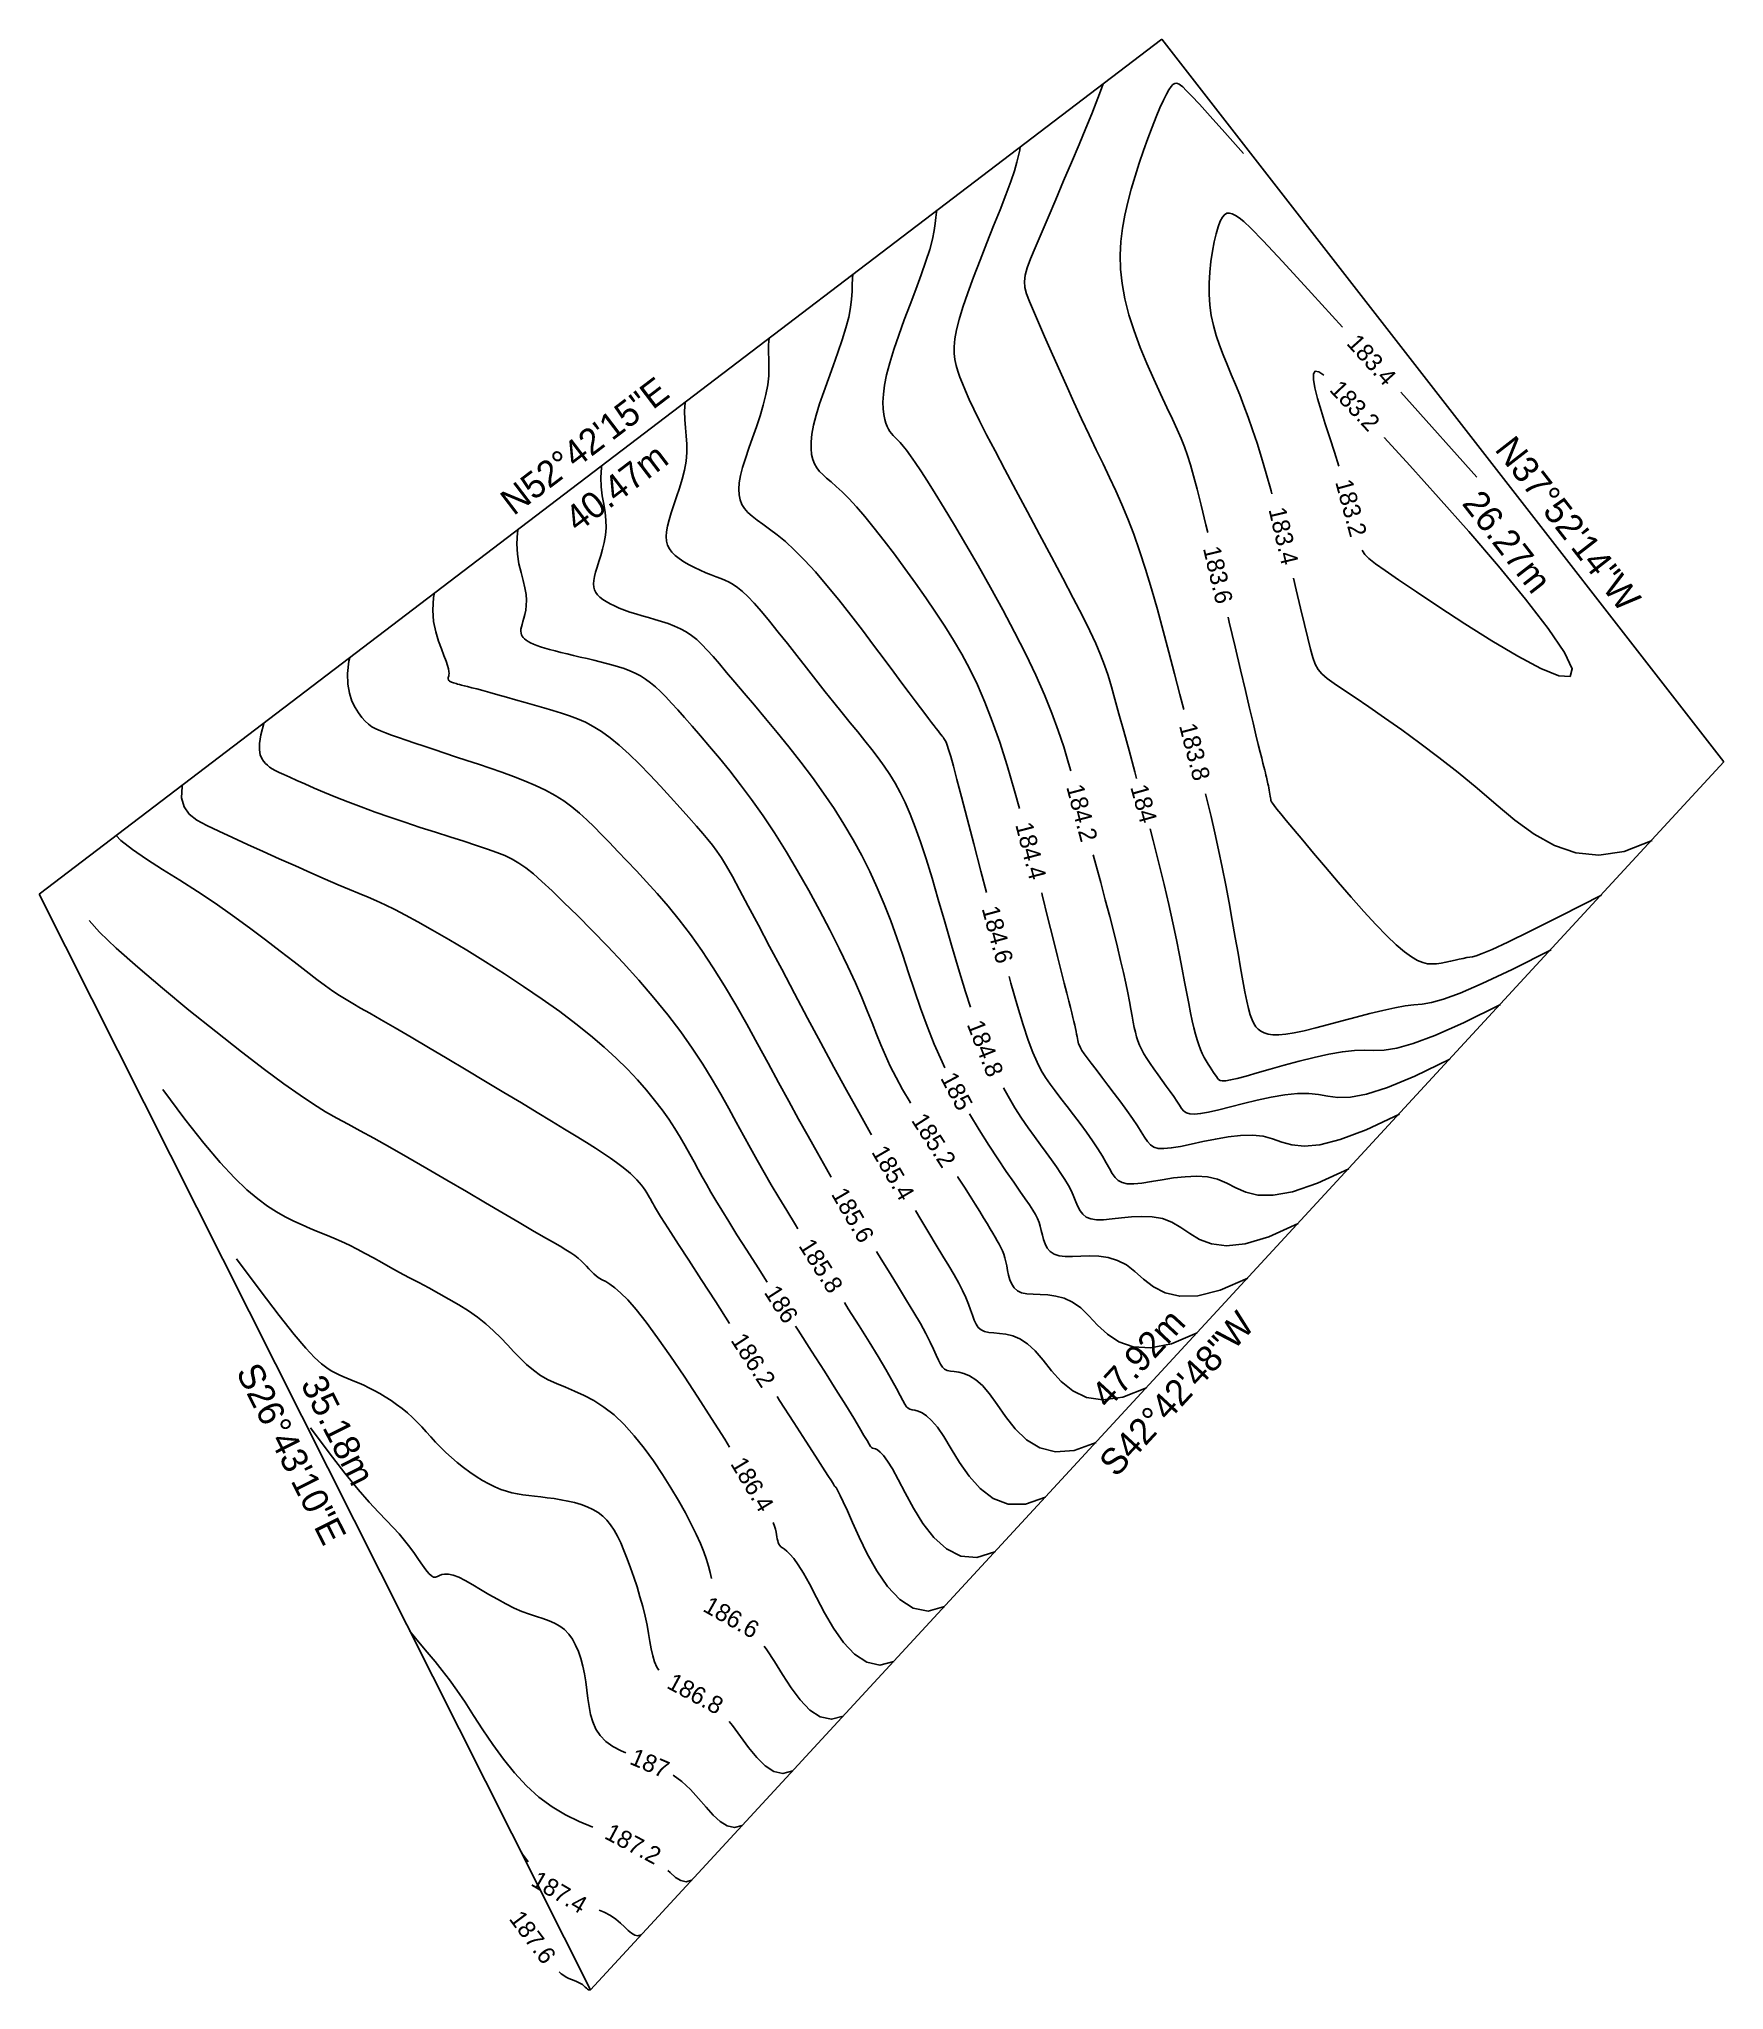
# Model space of a CAD drawing. Extents: x 6952.3 to 7000.7, y 5965.5 to 6021.5.
import ezdxf
from ezdxf.enums import TextEntityAlignment as Align

# ---------------------------------------------------------------- set-up
doc = ezdxf.new("R2010")
doc.units = 0
doc.header["$LTSCALE"] = 10
doc.header["$MEASUREMENT"] = 0
doc.layers.add('BEARING1', color=1, linetype='Continuous')
doc.layers.add('DISTANCE1', color=3, linetype='Continuous')
doc.styles.add('BEARING1', font='MSURVEY.SHX', dxfattribs={"height": 0.75})
doc.styles.add('DESCRIPTION', font='MSURVEY.SHX', dxfattribs={"height": 0.75})
doc.styles.add('DISTANCE1', font='MSURVEY.SHX', dxfattribs={"height": 0.75})

msp = doc.modelspace()

# ---------------------------------------------------------------- linework, layer by layer
for p, q in [((6984.543, 6021.477), (6952.344, 5996.952)), ((7000.666, 6000.743), (6984.543, 6021.477)), ((6968.16, 5965.533, 187.6), (7000.666, 6000.743)), ((6952.344, 5996.952), (6968.16, 5965.533, 187.6))]:
    msp.add_line(p, q)
at = {"color": 240}
for points in [[(6982.859, 6020.194), (6982.825, 6020.091), (6982.758, 6019.904), (6982.663, 6019.653), (6982.534, 6019.328), (6982.368, 6018.922), (6982.171, 6018.452), (6981.955, 6017.94), (6981.728, 6017.406), (6981.501, 6016.873), (6981.283, 6016.361), (6981.084, 6015.894), (6980.914, 6015.491), (6980.781, 6015.169), (6980.685, 6014.913), (6980.627, 6014.705), (6980.605, 6014.524), (6980.618, 6014.351), (6980.665, 6014.165), (6980.747, 6013.947), (6980.861, 6013.678), (6981.006, 6013.343), (6981.178, 6012.949), (6981.37, 6012.511), (6981.579, 6012.042), (6981.797, 6011.555), (6982.02, 6011.064), (6982.242, 6010.581), (6982.458, 6010.122), (6982.663, 6009.694), (6982.858, 6009.292), (6983.044, 6008.904), (6983.224, 6008.52), (6983.398, 6008.129), (6983.569, 6007.719), (6983.738, 6007.28), (6983.907, 6006.802), (6984.076, 6006.277), (6984.246, 6005.711), (6984.416, 6005.118), (6984.583, 6004.506), (6984.747, 6003.888), (6984.907, 6003.274), (6985.062, 6002.675), (6985.173, 6002.246)], [(6986.89, 6018.191), (6986.35, 6018.796), (6985.933, 6019.26), (6985.621, 6019.604), (6985.398, 6019.845), (6985.245, 6020.004), (6985.146, 6020.101), (6985.083, 6020.153), (6985.039, 6020.181), (6984.998, 6020.199), (6984.957, 6020.207), (6984.913, 6020.199), (6984.865, 6020.169), (6984.81, 6020.112), (6984.747, 6020.023), (6984.674, 6019.895), (6984.589, 6019.725), (6984.491, 6019.507), (6984.382, 6019.247), (6984.265, 6018.951), (6984.143, 6018.626), (6984.019, 6018.278), (6983.897, 6017.915), (6983.78, 6017.543), (6983.669, 6017.168), (6983.569, 6016.795), (6983.484, 6016.424), (6983.417, 6016.049), (6983.371, 6015.669), (6983.351, 6015.28), (6983.361, 6014.879), (6983.404, 6014.462), (6983.483, 6014.026), (6983.602, 6013.571), (6983.753, 6013.103), (6983.927, 6012.632), (6984.116, 6012.168), (6984.311, 6011.72), (6984.503, 6011.298), (6984.685, 6010.912), (6984.846, 6010.571), (6984.982, 6010.279), (6985.095, 6010.023), (6985.193, 6009.782), (6985.281, 6009.535), (6985.367, 6009.264), (6985.456, 6008.949), (6985.556, 6008.569), (6985.672, 6008.105), (6985.81, 6007.544), (6985.862, 6007.328)], [(6980.484, 6018.386), (6980.468, 6018.293), (6980.437, 6018.138), (6980.388, 6017.942), (6980.315, 6017.695), (6980.212, 6017.386), (6980.074, 6017.011), (6979.908, 6016.582), (6979.722, 6016.115), (6979.528, 6015.627), (6979.332, 6015.133), (6979.145, 6014.651), (6978.977, 6014.197), (6978.835, 6013.787), (6978.728, 6013.434), (6978.654, 6013.133), (6978.608, 6012.875), (6978.589, 6012.653), (6978.592, 6012.459), (6978.613, 6012.282), (6978.65, 6012.117), (6978.698, 6011.953), (6978.755, 6011.782), (6978.825, 6011.596), (6978.911, 6011.386), (6979.02, 6011.143), (6979.155, 6010.858), (6979.32, 6010.523), (6979.521, 6010.129), (6979.762, 6009.666), (6980.044, 6009.132), (6980.359, 6008.541), (6980.695, 6007.913), (6981.039, 6007.27), (6981.381, 6006.63), (6981.707, 6006.014), (6982.005, 6005.443), (6982.265, 6004.936), (6982.477, 6004.506), (6982.648, 6004.141), (6982.786, 6003.819), (6982.901, 6003.519), (6983.002, 6003.22), (6983.099, 6002.902), (6983.2, 6002.544), (6983.315, 6002.125), (6983.451, 6001.63), (6983.605, 6001.07), (6983.772, 6000.459), (6983.823, 6000.273)], [(6978.088, 6016.56), (6978.082, 6016.512), (6978.068, 6016.36), (6978.049, 6016.186), (6978.018, 6015.981), (6977.968, 6015.736), (6977.89, 6015.445), (6977.78, 6015.101), (6977.644, 6014.714), (6977.489, 6014.296), (6977.325, 6013.861), (6977.159, 6013.42), (6977.001, 6012.986), (6976.859, 6012.571), (6976.741, 6012.188), (6976.653, 6011.847), (6976.595, 6011.548), (6976.561, 6011.287), (6976.548, 6011.061), (6976.553, 6010.869), (6976.57, 6010.706), (6976.597, 6010.569), (6976.63, 6010.457), (6976.665, 6010.365), (6976.703, 6010.289), (6976.745, 6010.224), (6976.791, 6010.166), (6976.842, 6010.11), (6976.901, 6010.05), (6976.966, 6009.983), (6977.041, 6009.902), (6977.125, 6009.804), (6977.223, 6009.681), (6977.338, 6009.526), (6977.474, 6009.332), (6977.635, 6009.092), (6977.825, 6008.799), (6978.047, 6008.444), (6978.305, 6008.023), (6978.602, 6007.53), (6978.928, 6006.977), (6979.274, 6006.379), (6979.629, 6005.75), (6979.982, 6005.107), (6980.324, 6004.462), (6980.645, 6003.832), (6980.933, 6003.231), (6981.181, 6002.671), (6981.393, 6002.146), (6981.574, 6001.65), (6981.732, 6001.174), (6981.872, 6000.709), (6981.933, 6000.491)], [(6989.727, 6013.209), (6988.838, 6014.191), (6988.01, 6015.095), (6987.453, 6015.69), (6987.102, 6016.049), (6986.893, 6016.243), (6986.763, 6016.346), (6986.658, 6016.417), (6986.565, 6016.465), (6986.483, 6016.486), (6986.409, 6016.479), (6986.342, 6016.439), (6986.28, 6016.363), (6986.22, 6016.249), (6986.162, 6016.093), (6986.103, 6015.894), (6986.046, 6015.657), (6985.994, 6015.39), (6985.95, 6015.099), (6985.917, 6014.792), (6985.899, 6014.477), (6985.898, 6014.16), (6985.917, 6013.848), (6985.959, 6013.548), (6986.022, 6013.258), (6986.102, 6012.975), (6986.197, 6012.697), (6986.303, 6012.42), (6986.417, 6012.142), (6986.536, 6011.86), (6986.658, 6011.571), (6986.78, 6011.273), (6986.901, 6010.96), (6987.024, 6010.628), (6987.148, 6010.272), (6987.275, 6009.888), (6987.405, 6009.471), (6987.54, 6009.016), (6987.68, 6008.519), (6987.702, 6008.434)], [(6975.687, 6014.732), (6975.674, 6014.609), (6975.667, 6014.428), (6975.661, 6014.234), (6975.648, 6014.019), (6975.62, 6013.778), (6975.568, 6013.503), (6975.486, 6013.19), (6975.379, 6012.847), (6975.255, 6012.483), (6975.12, 6012.107), (6974.983, 6011.73), (6974.851, 6011.362), (6974.732, 6011.011), (6974.632, 6010.688), (6974.558, 6010.4), (6974.511, 6010.147), (6974.486, 6009.925), (6974.484, 6009.732), (6974.501, 6009.563), (6974.536, 6009.417), (6974.588, 6009.289), (6974.653, 6009.178), (6974.731, 6009.078), (6974.823, 6008.983), (6974.931, 6008.885), (6975.058, 6008.776), (6975.204, 6008.647), (6975.373, 6008.491), (6975.565, 6008.299), (6975.784, 6008.064), (6976.03, 6007.78), (6976.298, 6007.452), (6976.582, 6007.089), (6976.878, 6006.7), (6977.178, 6006.292), (6977.478, 6005.873), (6977.772, 6005.453), (6978.054, 6005.039), (6978.319, 6004.636), (6978.569, 6004.237), (6978.807, 6003.831), (6979.034, 6003.406), (6979.254, 6002.953), (6979.469, 6002.46), (6979.682, 6001.917), (6979.895, 6001.312), (6980.109, 6000.641), (6980.323, 5999.918), (6980.467, 5999.404)], [(6973.284, 6012.901), (6973.267, 6012.707), (6973.266, 6012.496), (6973.273, 6012.281), (6973.278, 6012.058), (6973.273, 6011.819), (6973.246, 6011.561), (6973.192, 6011.28), (6973.115, 6010.98), (6973.021, 6010.669), (6972.916, 6010.354), (6972.807, 6010.041), (6972.701, 6009.738), (6972.604, 6009.451), (6972.523, 6009.188), (6972.463, 6008.954), (6972.426, 6008.747), (6972.412, 6008.564), (6972.419, 6008.402), (6972.45, 6008.257), (6972.502, 6008.128), (6972.578, 6008.009), (6972.676, 6007.898), (6972.796, 6007.792), (6972.939, 6007.682), (6973.106, 6007.562), (6973.296, 6007.424), (6973.51, 6007.26), (6973.749, 6007.062), (6974.012, 6006.822), (6974.3, 6006.534), (6974.612, 6006.192), (6974.941, 6005.806), (6975.28, 6005.39), (6975.622, 6004.957), (6975.958, 6004.521), (6976.28, 6004.094), (6976.582, 6003.691), (6976.855, 6003.323), (6977.093, 6003.003), (6977.298, 6002.727), (6977.473, 6002.493), (6977.621, 6002.295), (6977.746, 6002.129), (6977.85, 6001.991), (6977.938, 6001.876), (6978.011, 6001.78), (6978.074, 6001.7), (6978.127, 6001.632), (6978.173, 6001.575), (6978.211, 6001.527), (6978.243, 6001.486), (6978.27, 6001.451), (6978.294, 6001.42), (6978.315, 6001.39), (6978.335, 6001.358), (6978.359, 6001.31), (6978.389, 6001.228), (6978.431, 6001.097), (6978.489, 6000.899), (6978.567, 6000.618), (6978.67, 6000.238), (6978.801, 5999.742), (6978.963, 5999.121), (6979.15, 5998.4), (6979.356, 5997.609), (6979.515, 5997.004)], [(6989.187, 6011.833), (6989.05, 6011.928), (6988.941, 6011.948), (6988.893, 6011.871), (6988.895, 6011.708), (6988.937, 6011.469), (6989.012, 6011.169), (6989.112, 6010.821), (6989.231, 6010.439), (6989.36, 6010.037), (6989.493, 6009.63), (6989.621, 6009.23)], [(6970.882, 6011.072), (6970.879, 6011.054), (6970.859, 6010.804), (6970.865, 6010.564), (6970.885, 6010.329), (6970.908, 6010.096), (6970.925, 6009.861), (6970.924, 6009.619), (6970.899, 6009.369), (6970.851, 6009.113), (6970.786, 6008.855), (6970.711, 6008.6), (6970.631, 6008.351), (6970.551, 6008.114), (6970.477, 6007.891), (6970.414, 6007.688), (6970.368, 6007.507), (6970.34, 6007.347), (6970.331, 6007.205), (6970.341, 6007.078), (6970.371, 6006.964), (6970.422, 6006.859), (6970.495, 6006.761), (6970.589, 6006.667), (6970.705, 6006.576), (6970.84, 6006.486), (6970.988, 6006.4), (6971.144, 6006.318), (6971.304, 6006.241), (6971.464, 6006.17), (6971.618, 6006.106), (6971.762, 6006.049), (6971.893, 6006.001), (6972.015, 6005.953), (6972.132, 6005.9), (6972.251, 6005.834), (6972.377, 6005.748), (6972.516, 6005.634), (6972.673, 6005.486), (6972.853, 6005.295), (6973.06, 6005.058), (6973.292, 6004.78), (6973.542, 6004.47), (6973.805, 6004.138), (6974.076, 6003.792), (6974.351, 6003.441), (6974.623, 6003.094), (6974.888, 6002.759), (6975.141, 6002.445), (6975.382, 6002.149), (6975.61, 6001.869), (6975.827, 6001.603), (6976.032, 6001.348), (6976.225, 6001.101), (6976.408, 6000.86), (6976.579, 6000.622), (6976.74, 6000.383), (6976.893, 6000.135), (6977.04, 5999.869), (6977.184, 5999.577), (6977.328, 5999.249), (6977.475, 5998.877), (6977.627, 5998.452), (6977.786, 5997.964), (6977.955, 5997.41), (6978.134, 5996.801), (6978.32, 5996.154), (6978.513, 5995.486), (6978.711, 5994.815), (6978.912, 5994.155), (6979.058, 5993.708)], [(6993.579, 6008.91), (6991.558, 6011.171), (6991.398, 6011.349)], [(6990.29, 6006.822), (6990.299, 6006.797), (6990.368, 6006.693), (6990.486, 6006.575), (6990.672, 6006.427), (6990.947, 6006.231), (6991.331, 6005.97), (6991.844, 6005.626), (6991.844, 6005.626), (6992.493, 6005.193), (6993.233, 6004.709), (6994.005, 6004.221), (6994.752, 6003.778), (6995.415, 6003.427), (6995.935, 6003.217), (6996.255, 6003.196), (6996.317, 6003.411), (6996.092, 6003.885), (6995.625, 6004.57), (6994.974, 6005.413), (6994.196, 6006.358), (6993.346, 6007.348), (6992.481, 6008.329), (6991.659, 6009.246), (6990.935, 6010.043), (6990.933, 6010.045)], [(6968.483, 6009.244), (6968.472, 6009.189), (6968.452, 6008.902), (6968.464, 6008.632), (6968.497, 6008.377), (6968.538, 6008.135), (6968.577, 6007.902), (6968.602, 6007.678), (6968.605, 6007.459), (6968.586, 6007.246), (6968.552, 6007.042), (6968.507, 6006.846), (6968.454, 6006.662), (6968.4, 6006.49), (6968.349, 6006.331), (6968.305, 6006.188), (6968.273, 6006.061), (6968.253, 6005.948), (6968.247, 6005.848), (6968.254, 6005.759), (6968.275, 6005.678), (6968.311, 6005.604), (6968.362, 6005.535), (6968.428, 6005.469), (6968.511, 6005.405), (6968.608, 6005.341), (6968.72, 6005.279), (6968.845, 6005.218), (6968.982, 6005.158), (6969.131, 6005.1), (6969.291, 6005.044), (6969.46, 6004.99), (6969.637, 6004.937), (6969.821, 6004.885), (6970.008, 6004.831), (6970.196, 6004.774), (6970.383, 6004.711), (6970.565, 6004.641), (6970.74, 6004.562), (6970.905, 6004.472), (6971.06, 6004.37), (6971.208, 6004.251), (6971.355, 6004.113), (6971.509, 6003.954), (6971.674, 6003.769), (6971.856, 6003.555), (6972.061, 6003.311), (6972.296, 6003.032), (6972.564, 6002.716), (6972.86, 6002.368), (6973.178, 6001.991), (6973.51, 6001.591), (6973.849, 6001.173), (6974.189, 6000.741), (6974.523, 6000.299), (6974.843, 5999.853), (6975.144, 5999.407), (6975.426, 5998.96), (6975.69, 5998.51), (6975.937, 5998.057), (6976.167, 5997.6), (6976.382, 5997.136), (6976.583, 5996.666), (6976.771, 5996.187), (6976.948, 5995.699), (6977.117, 5995.202), (6977.284, 5994.699), (6977.452, 5994.191), (6977.627, 5993.68), (6977.814, 5993.167), (6978.017, 5992.654), (6978.241, 5992.142), (6978.323, 5991.972)], [(6966.083, 6007.416), (6966.065, 6007.324), (6966.044, 6006.999), (6966.063, 6006.7), (6966.109, 6006.425), (6966.168, 6006.173), (6966.23, 6005.944), (6966.28, 6005.736), (6966.311, 6005.548), (6966.322, 6005.379), (6966.318, 6005.228), (6966.302, 6005.093), (6966.278, 6004.973), (6966.25, 6004.866), (6966.222, 6004.771), (6966.196, 6004.688), (6966.178, 6004.614), (6966.166, 6004.549), (6966.162, 6004.491), (6966.167, 6004.439), (6966.179, 6004.392), (6966.2, 6004.35), (6966.229, 6004.31), (6966.268, 6004.271), (6966.316, 6004.234), (6966.374, 6004.196), (6966.443, 6004.159), (6966.524, 6004.122), (6966.619, 6004.084), (6966.727, 6004.046), (6966.85, 6004.007), (6966.988, 6003.967), (6967.142, 6003.926), (6967.31, 6003.883), (6967.489, 6003.84), (6967.675, 6003.796), (6967.867, 6003.751), (6968.06, 6003.706), (6968.252, 6003.661), (6968.44, 6003.616), (6968.622, 6003.571), (6968.797, 6003.524), (6968.967, 6003.474), (6969.13, 6003.419), (6969.289, 6003.358), (6969.443, 6003.289), (6969.592, 6003.21), (6969.737, 6003.119), (6969.88, 6003.015), (6970.022, 6002.897), (6970.168, 6002.761), (6970.32, 6002.607), (6970.484, 6002.432), (6970.661, 6002.235), (6970.856, 6002.014), (6971.073, 6001.766), (6971.313, 6001.491), (6971.574, 6001.186), (6971.855, 6000.852), (6972.151, 6000.488), (6972.461, 6000.092), (6972.781, 5999.663), (6973.108, 5999.202), (6973.439, 5998.706), (6973.771, 5998.177), (6974.1, 5997.625), (6974.421, 5997.059), (6974.731, 5996.49), (6975.023, 5995.93), (6975.295, 5995.39), (6975.541, 5994.879), (6975.757, 5994.409), (6975.94, 5993.988), (6976.097, 5993.609), (6976.235, 5993.263), (6976.362, 5992.94), (6976.486, 5992.631), (6976.616, 5992.326), (6976.758, 5992.016), (6976.922, 5991.692), (6977.112, 5991.346), (6977.324, 5990.983), (6977.341, 5990.955)], [(6988.319, 6006.011), (6988.4, 6005.68), (6988.525, 6005.157), (6988.636, 6004.689), (6988.73, 6004.293), (6988.806, 6003.98), (6988.872, 6003.738), (6988.942, 6003.55), (6989.026, 6003.399), (6989.138, 6003.267), (6989.288, 6003.137), (6989.488, 6002.993), (6989.751, 6002.815), (6990.085, 6002.592), (6990.482, 6002.323), (6990.931, 6002.013), (6991.423, 6001.665), (6991.945, 6001.284), (6992.487, 6000.875), (6993.039, 6000.441), (6993.589, 5999.987), (6994.13, 5999.522), (6994.671, 5999.072), (6995.225, 5998.67), (6995.803, 5998.347), (6996.417, 5998.137), (6997.082, 5998.069), (6997.808, 5998.178), (6998.608, 5998.493)], [(6963.684, 6005.589), (6963.658, 6005.46), (6963.637, 6005.097), (6963.662, 6004.767), (6963.72, 6004.472), (6963.798, 6004.211), (6963.882, 6003.985), (6963.958, 6003.794), (6964.017, 6003.638), (6964.058, 6003.512), (6964.084, 6003.414), (6964.097, 6003.339), (6964.102, 6003.283), (6964.1, 6003.242), (6964.094, 6003.212), (6964.087, 6003.188), (6964.082, 6003.168), (6964.079, 6003.15), (6964.078, 6003.134), (6964.079, 6003.119), (6964.083, 6003.107), (6964.088, 6003.095), (6964.096, 6003.084), (6964.107, 6003.073), (6964.12, 6003.063), (6964.136, 6003.053), (6964.155, 6003.042), (6964.178, 6003.032), (6964.204, 6003.022), (6964.233, 6003.011), (6964.267, 6003.001), (6964.305, 6002.989), (6964.349, 6002.978), (6964.4, 6002.965), (6964.463, 6002.949), (6964.54, 6002.93), (6964.636, 6002.905), (6964.754, 6002.874), (6964.897, 6002.837), (6965.069, 6002.79), (6965.272, 6002.735), (6965.5, 6002.672), (6965.749, 6002.603), (6966.012, 6002.528), (6966.283, 6002.451), (6966.556, 6002.373), (6966.825, 6002.294), (6967.084, 6002.218), (6967.329, 6002.144), (6967.562, 6002.067), (6967.789, 6001.982), (6968.013, 6001.883), (6968.24, 6001.763), (6968.475, 6001.618), (6968.721, 6001.44), (6968.984, 6001.225), (6969.267, 6000.969), (6969.563, 6000.681), (6969.865, 6000.371), (6970.165, 6000.051), (6970.457, 5999.733), (6970.731, 5999.428), (6970.98, 5999.147), (6971.197, 5998.901), (6971.377, 5998.696), (6971.528, 5998.521), (6971.661, 5998.357), (6971.786, 5998.186), (6971.916, 5997.99), (6972.059, 5997.752), (6972.228, 5997.454), (6972.434, 5997.078), (6972.684, 5996.612), (6972.974, 5996.065), (6973.296, 5995.455), (6973.644, 5994.797), (6974.009, 5994.106), (6974.385, 5993.398), (6974.764, 5992.689), (6975.139, 5991.995), (6975.504, 5991.329), (6975.856, 5990.695), (6976.193, 5990.094), (6976.221, 5990.046)], [(6986.443, 6004.896), (6986.477, 6004.756), (6986.645, 6004.047), (6986.802, 6003.384), (6986.943, 6002.79), (6987.063, 6002.286), (6987.163, 6001.867), (6987.245, 6001.524), (6987.312, 6001.246), (6987.366, 6001.025), (6987.409, 6000.85), (6987.444, 6000.712), (6987.472, 6000.601), (6987.495, 6000.509), (6987.515, 6000.432), (6987.531, 6000.366), (6987.546, 6000.31), (6987.558, 6000.259), (6987.569, 6000.211), (6987.579, 6000.164), (6987.589, 6000.113), (6987.6, 6000.058), (6987.611, 6000), (6987.622, 5999.939), (6987.632, 5999.878), (6987.642, 5999.82), (6987.652, 5999.765), (6987.66, 5999.715), (6987.668, 5999.674), (6987.675, 5999.639), (6987.689, 5999.604), (6987.716, 5999.558), (6987.764, 5999.491), (6987.842, 5999.394), (6987.955, 5999.255), (6988.113, 5999.066), (6988.322, 5998.816), (6988.587, 5998.499), (6988.897, 5998.128), (6989.241, 5997.722), (6989.605, 5997.296), (6989.975, 5996.87), (6990.34, 5996.459), (6990.685, 5996.083), (6990.998, 5995.758), (6991.269, 5995.497), (6991.502, 5995.297), (6991.701, 5995.151), (6991.874, 5995.05), (6992.027, 5994.988), (6992.165, 5994.958), (6992.296, 5994.95), (6992.425, 5994.958), (6992.557, 5994.975), (6992.691, 5994.999), (6992.824, 5995.026), (6992.953, 5995.056), (6993.076, 5995.085), (6993.19, 5995.111), (6993.292, 5995.133), (6993.38, 5995.149), (6993.458, 5995.159), (6993.562, 5995.184), (6993.735, 5995.247), (6994.021, 5995.369), (6994.463, 5995.575), (6995.105, 5995.888), (6995.988, 5996.329), (6997.158, 5996.924)], [(6961.256, 6003.74), (6961.23, 6003.638), (6961.188, 6003.281), (6961.196, 6002.974), (6961.244, 6002.712), (6961.319, 6002.489), (6961.411, 6002.303), (6961.508, 6002.148), (6961.602, 6002.02), (6961.695, 6001.915), (6961.79, 6001.828), (6961.893, 6001.755), (6962.006, 6001.692), (6962.135, 6001.633), (6962.283, 6001.575), (6962.455, 6001.513), (6962.654, 6001.444), (6962.878, 6001.367), (6963.126, 6001.283), (6963.393, 6001.193), (6963.679, 6001.098), (6963.98, 6000.998), (6964.293, 6000.895), (6964.617, 6000.788), (6964.948, 6000.679), (6965.283, 6000.567), (6965.617, 6000.451), (6965.947, 6000.33), (6966.268, 6000.204), (6966.578, 6000.071), (6966.871, 5999.931), (6967.144, 5999.782), (6967.394, 5999.625), (6967.626, 5999.457), (6967.844, 5999.278), (6968.056, 5999.087), (6968.266, 5998.883), (6968.479, 5998.664), (6968.703, 5998.429), (6968.941, 5998.178), (6969.199, 5997.909), (6969.475, 5997.62), (6969.766, 5997.308), (6970.07, 5996.972), (6970.383, 5996.609), (6970.704, 5996.216), (6971.029, 5995.792), (6971.355, 5995.335), (6971.68, 5994.843), (6972.004, 5994.322), (6972.324, 5993.78), (6972.64, 5993.224), (6972.95, 5992.662), (6973.255, 5992.102), (6973.553, 5991.55), (6973.843, 5991.014), (6974.124, 5990.501), (6974.398, 5990.007), (6974.666, 5989.532), (6974.93, 5989.072), (6975.066, 5988.838)], [(6958.795, 6001.865), (6958.787, 6001.843), (6958.704, 6001.524), (6958.667, 6001.277), (6958.666, 6001.089), (6958.691, 6000.95), (6958.734, 6000.847), (6958.785, 6000.768), (6958.837, 6000.703), (6958.892, 6000.647), (6958.954, 6000.597), (6959.029, 6000.549), (6959.119, 6000.499), (6959.231, 6000.445), (6959.368, 6000.381), (6959.535, 6000.306), (6959.736, 6000.216), (6959.97, 6000.112), (6960.235, 5999.996), (6960.53, 5999.87), (6960.854, 5999.737), (6961.205, 5999.596), (6961.581, 5999.452), (6961.982, 5999.305), (6962.403, 5999.158), (6962.839, 5999.012), (6963.278, 5998.868), (6963.711, 5998.729), (6964.13, 5998.595), (6964.525, 5998.469), (6964.886, 5998.352), (6965.204, 5998.246), (6965.475, 5998.15), (6965.706, 5998.057), (6965.913, 5997.958), (6966.109, 5997.843), (6966.307, 5997.704), (6966.522, 5997.531), (6966.768, 5997.314), (6967.056, 5997.045), (6967.399, 5996.717), (6967.786, 5996.337), (6968.207, 5995.914), (6968.648, 5995.458), (6969.099, 5994.978), (6969.546, 5994.483), (6969.977, 5993.983), (6970.381, 5993.487), (6970.747, 5993.003), (6971.078, 5992.534), (6971.377, 5992.079), (6971.648, 5991.639), (6971.897, 5991.214), (6972.127, 5990.804), (6972.342, 5990.411), (6972.546, 5990.034), (6972.745, 5989.672), (6972.941, 5989.32), (6973.139, 5988.971), (6973.343, 5988.618), (6973.558, 5988.255), (6973.787, 5987.875), (6974.035, 5987.47), (6974.106, 5987.355)], [(6956.456, 6000.084), (6956.445, 6000.039), (6956.433, 5999.713), (6956.505, 5999.456), (6956.654, 5999.25), (6956.874, 5999.077), (6957.158, 5998.918), (6957.5, 5998.756), (6957.891, 5998.576), (6958.32, 5998.38), (6958.772, 5998.175), (6959.235, 5997.966), (6959.696, 5997.76), (6960.14, 5997.564), (6960.555, 5997.382), (6960.927, 5997.222), (6961.248, 5997.088), (6961.528, 5996.972), (6961.782, 5996.865), (6962.027, 5996.759), (6962.276, 5996.645), (6962.546, 5996.512), (6962.852, 5996.354), (6963.209, 5996.159), (6963.628, 5995.922), (6964.099, 5995.648), (6964.61, 5995.342), (6965.146, 5995.012), (6965.694, 5994.664), (6966.241, 5994.306), (6966.773, 5993.945), (6967.276, 5993.586), (6967.739, 5993.236), (6968.162, 5992.896), (6968.548, 5992.566), (6968.899, 5992.244), (6969.217, 5991.932), (6969.505, 5991.628), (6969.765, 5991.333), (6970, 5991.046), (6970.211, 5990.767), (6970.402, 5990.496), (6970.575, 5990.233), (6970.732, 5989.979), (6970.875, 5989.734), (6971.008, 5989.498), (6971.132, 5989.271), (6971.25, 5989.053), (6971.365, 5988.843), (6971.483, 5988.632), (6971.612, 5988.409), (6971.757, 5988.163), (6971.925, 5987.885), (6972.124, 5987.563), (6972.36, 5987.186), (6972.64, 5986.744), (6972.968, 5986.232), (6973.228, 5985.827)], [(6985.801, 5999.826), (6985.849, 5999.637), (6985.961, 5999.175), (6986.069, 5998.707), (6986.174, 5998.225), (6986.277, 5997.725), (6986.376, 5997.214), (6986.472, 5996.701), (6986.564, 5996.197), (6986.65, 5995.712), (6986.73, 5995.255), (6986.804, 5994.836), (6986.87, 5994.465), (6986.929, 5994.15), (6986.982, 5993.886), (6987.032, 5993.669), (6987.081, 5993.493), (6987.131, 5993.352), (6987.184, 5993.239), (6987.243, 5993.15), (6987.31, 5993.078), (6987.388, 5993.018), (6987.481, 5992.971), (6987.594, 5992.939), (6987.732, 5992.922), (6987.899, 5992.922), (6988.102, 5992.94), (6988.343, 5992.978), (6988.629, 5993.036), (6988.961, 5993.116), (6989.329, 5993.211), (6989.719, 5993.315), (6990.117, 5993.423), (6990.511, 5993.526), (6990.886, 5993.619), (6991.229, 5993.695), (6991.527, 5993.747), (6991.776, 5993.776), (6992.011, 5993.8), (6992.279, 5993.848), (6992.626, 5993.944), (6993.096, 5994.117), (6993.736, 5994.392), (6994.592, 5994.795), (6995.708, 5995.354)], [(6954.56, 5998.639), (6954.695, 5998.494), (6955.022, 5998.231), (6955.425, 5997.954), (6955.884, 5997.662), (6956.378, 5997.354), (6956.889, 5997.029), (6957.397, 5996.689), (6957.896, 5996.339), (6958.377, 5995.989), (6958.836, 5995.646), (6959.264, 5995.318), (6959.657, 5995.014), (6960.008, 5994.742), (6960.31, 5994.509), (6960.561, 5994.322), (6960.774, 5994.17), (6960.964, 5994.043), (6961.149, 5993.928), (6961.344, 5993.813), (6961.567, 5993.686), (6961.833, 5993.536), (6962.158, 5993.349), (6962.555, 5993.119), (6963.013, 5992.85), (6963.517, 5992.552), (6964.05, 5992.235), (6964.598, 5991.909), (6965.146, 5991.581), (6965.678, 5991.263), (6966.178, 5990.963), (6966.634, 5990.689), (6967.046, 5990.44), (6967.416, 5990.216), (6967.747, 5990.013), (6968.042, 5989.83), (6968.303, 5989.665), (6968.533, 5989.515), (6968.735, 5989.378), (6968.91, 5989.254), (6969.062, 5989.14), (6969.193, 5989.034), (6969.305, 5988.937), (6969.402, 5988.847), (6969.484, 5988.762), (6969.556, 5988.682), (6969.619, 5988.605), (6969.676, 5988.53), (6969.727, 5988.458), (6969.773, 5988.388), (6969.815, 5988.32), (6969.853, 5988.254), (6969.888, 5988.191), (6969.922, 5988.13), (6969.953, 5988.072), (6969.985, 5988.014), (6970.026, 5987.944), (6970.084, 5987.847), (6970.17, 5987.709), (6970.293, 5987.515), (6970.461, 5987.251), (6970.686, 5986.902), (6970.976, 5986.453), (6971.335, 5985.898), (6971.75, 5985.257), (6972.15, 5984.64)], [(6984.21, 5998.824), (6984.296, 5998.492), (6984.461, 5997.845), (6984.613, 5997.228), (6984.746, 5996.655), (6984.863, 5996.127), (6984.965, 5995.643), (6985.053, 5995.201), (6985.13, 5994.798), (6985.198, 5994.433), (6985.259, 5994.105), (6985.315, 5993.812), (6985.367, 5993.551), (6985.416, 5993.319), (6985.464, 5993.114), (6985.511, 5992.933), (6985.558, 5992.772), (6985.605, 5992.629), (6985.654, 5992.499), (6985.705, 5992.381), (6985.759, 5992.271), (6985.815, 5992.168), (6985.871, 5992.074), (6985.927, 5991.987), (6985.979, 5991.909), (6986.028, 5991.838), (6986.072, 5991.774), (6986.109, 5991.719), (6986.14, 5991.671), (6986.172, 5991.634), (6986.217, 5991.608), (6986.283, 5991.596), (6986.38, 5991.601), (6986.518, 5991.624), (6986.708, 5991.668), (6986.959, 5991.734), (6987.276, 5991.824), (6987.647, 5991.93), (6988.055, 5992.045), (6988.484, 5992.161), (6988.917, 5992.269), (6989.336, 5992.362), (6989.726, 5992.432), (6990.069, 5992.47), (6990.358, 5992.475), (6990.627, 5992.468), (6990.92, 5992.479), (6991.28, 5992.535), (6991.75, 5992.665), (6992.374, 5992.898), (6993.196, 5993.262), (6994.258, 5993.785)], [(6982.579, 5998.076), (6982.654, 5997.798), (6982.791, 5997.29), (6982.924, 5996.792), (6983.05, 5996.312), (6983.167, 5995.858), (6983.273, 5995.436), (6983.364, 5995.053), (6983.442, 5994.708), (6983.509, 5994.398), (6983.566, 5994.12), (6983.614, 5993.873), (6983.656, 5993.653), (6983.692, 5993.457), (6983.725, 5993.283), (6983.756, 5993.129), (6983.788, 5992.99), (6983.821, 5992.862), (6983.86, 5992.741), (6983.906, 5992.622), (6983.962, 5992.502), (6984.03, 5992.377), (6984.112, 5992.242), (6984.209, 5992.095), (6984.318, 5991.938), (6984.435, 5991.775), (6984.554, 5991.611), (6984.673, 5991.448), (6984.786, 5991.292), (6984.888, 5991.147), (6984.976, 5991.015), (6985.047, 5990.901), (6985.11, 5990.807), (6985.174, 5990.733), (6985.25, 5990.68), (6985.349, 5990.65), (6985.481, 5990.643), (6985.657, 5990.66), (6985.886, 5990.703), (6986.176, 5990.771), (6986.515, 5990.857), (6986.889, 5990.951), (6987.282, 5991.044), (6987.681, 5991.129), (6988.07, 5991.196), (6988.435, 5991.236), (6988.76, 5991.239), (6989.041, 5991.205), (6989.307, 5991.156), (6989.597, 5991.121), (6989.952, 5991.131), (6990.412, 5991.216), (6991.014, 5991.405), (6991.8, 5991.728), (6992.808, 5992.215)], [(6981.099, 5996.986), (6981.113, 5996.929), (6981.279, 5996.262), (6981.426, 5995.668), (6981.551, 5995.164), (6981.657, 5994.743), (6981.745, 5994.397), (6981.818, 5994.114), (6981.877, 5993.884), (6981.925, 5993.698), (6981.965, 5993.544), (6981.997, 5993.413), (6982.025, 5993.296), (6982.049, 5993.191), (6982.069, 5993.096), (6982.087, 5993.011), (6982.102, 5992.935), (6982.114, 5992.868), (6982.125, 5992.808), (6982.135, 5992.755), (6982.145, 5992.708), (6982.159, 5992.66), (6982.179, 5992.609), (6982.21, 5992.548), (6982.255, 5992.472), (6982.319, 5992.376), (6982.406, 5992.255), (6982.518, 5992.104), (6982.658, 5991.92), (6982.82, 5991.708), (6982.998, 5991.476), (6983.182, 5991.234), (6983.367, 5990.988), (6983.543, 5990.747), (6983.705, 5990.519), (6983.843, 5990.311), (6983.955, 5990.131), (6984.047, 5989.98), (6984.131, 5989.858), (6984.218, 5989.764), (6984.319, 5989.699), (6984.444, 5989.662), (6984.606, 5989.653), (6984.814, 5989.673), (6985.076, 5989.719), (6985.383, 5989.783), (6985.722, 5989.856), (6986.08, 5989.928), (6986.445, 5989.989), (6986.804, 5990.029), (6987.144, 5990.039), (6987.452, 5990.009), (6987.723, 5989.935), (6987.986, 5989.843), (6988.274, 5989.764), (6988.625, 5989.728), (6989.073, 5989.767), (6989.655, 5989.912), (6990.404, 5990.194), (6991.358, 5990.645)], [(6953.784, 5996.198), (6954.082, 5995.861), (6954.559, 5995.404), (6955.174, 5994.858), (6955.883, 5994.255), (6956.644, 5993.628), (6957.414, 5993.009), (6958.152, 5992.429), (6958.814, 5991.922), (6959.369, 5991.511), (6959.83, 5991.185), (6960.22, 5990.926), (6960.564, 5990.713), (6960.885, 5990.529), (6961.206, 5990.354), (6961.553, 5990.169), (6961.947, 5989.954), (6962.406, 5989.697), (6962.92, 5989.403), (6963.469, 5989.085), (6964.035, 5988.753), (6964.6, 5988.421), (6965.147, 5988.099), (6965.656, 5987.799), (6966.11, 5987.533), (6966.494, 5987.31), (6966.813, 5987.127), (6967.074, 5986.977), (6967.286, 5986.855), (6967.456, 5986.754), (6967.594, 5986.668), (6967.706, 5986.59), (6967.802, 5986.516), (6967.888, 5986.44), (6967.967, 5986.361), (6968.042, 5986.283), (6968.113, 5986.206), (6968.184, 5986.132), (6968.256, 5986.062), (6968.331, 5985.998), (6968.411, 5985.942), (6968.498, 5985.892), (6968.598, 5985.839), (6968.716, 5985.767), (6968.856, 5985.665), (6969.024, 5985.518), (6969.226, 5985.314), (6969.468, 5985.039), (6969.753, 5984.68), (6970.084, 5984.229), (6970.452, 5983.703), (6970.842, 5983.127), (6971.24, 5982.522), (6971.634, 5981.913), (6972.008, 5981.322), (6972.15, 5981.094)], [(6980.164, 5994.59), (6980.217, 5994.397), (6980.405, 5993.741), (6980.569, 5993.2), (6980.714, 5992.763), (6980.844, 5992.412), (6980.966, 5992.129), (6981.085, 5991.895), (6981.208, 5991.693), (6981.339, 5991.504), (6981.484, 5991.31), (6981.648, 5991.096), (6981.826, 5990.865), (6982.011, 5990.622), (6982.199, 5990.373), (6982.382, 5990.125), (6982.555, 5989.882), (6982.711, 5989.651), (6982.845, 5989.438), (6982.953, 5989.248), (6983.041, 5989.082), (6983.122, 5988.942), (6983.203, 5988.827), (6983.296, 5988.739), (6983.41, 5988.678), (6983.555, 5988.645), (6983.741, 5988.642), (6983.976, 5988.666), (6984.25, 5988.71), (6984.555, 5988.762), (6984.878, 5988.812), (6985.21, 5988.849), (6985.538, 5988.863), (6985.853, 5988.843), (6986.144, 5988.778), (6986.406, 5988.666), (6986.665, 5988.531), (6986.952, 5988.406), (6987.298, 5988.324), (6987.735, 5988.318), (6988.295, 5988.419), (6989.009, 5988.661), (6989.909, 5989.076)], [(6955.898, 5991.347), (6956.529, 5990.502), (6957.074, 5989.812), (6957.544, 5989.257), (6957.95, 5988.818), (6958.304, 5988.477), (6958.615, 5988.213), (6958.896, 5988.008), (6959.157, 5987.843), (6959.408, 5987.702), (6959.651, 5987.577), (6959.888, 5987.466), (6960.12, 5987.366), (6960.348, 5987.271), (6960.574, 5987.179), (6960.797, 5987.085), (6961.021, 5986.987), (6961.245, 5986.881), (6961.472, 5986.767), (6961.702, 5986.646), (6961.936, 5986.519), (6962.178, 5986.386), (6962.427, 5986.248), (6962.685, 5986.106), (6962.953, 5985.96), (6963.233, 5985.812), (6963.519, 5985.659), (6963.81, 5985.503), (6964.099, 5985.341), (6964.383, 5985.173), (6964.657, 5985), (6964.917, 5984.819), (6965.16, 5984.63), (6965.381, 5984.433), (6965.585, 5984.232), (6965.777, 5984.03), (6965.961, 5983.831), (6966.144, 5983.64), (6966.329, 5983.461), (6966.522, 5983.296), (6966.727, 5983.152), (6966.95, 5983.028), (6967.188, 5982.918), (6967.441, 5982.813), (6967.704, 5982.702), (6967.978, 5982.577), (6968.259, 5982.427), (6968.545, 5982.243), (6968.835, 5982.016), (6969.126, 5981.739), (6969.414, 5981.419), (6969.696, 5981.068), (6969.969, 5980.696), (6970.227, 5980.313), (6970.468, 5979.93), (6970.688, 5979.559), (6970.883, 5979.208), (6971.051, 5978.888), (6971.192, 5978.597), (6971.31, 5978.333), (6971.406, 5978.094), (6971.484, 5977.875), (6971.546, 5977.676), (6971.594, 5977.493), (6971.632, 5977.325)], [(6980.008, 5991.398), (6980.136, 5991.16), (6980.333, 5990.827), (6980.525, 5990.526), (6980.711, 5990.253), (6980.89, 5990.001), (6981.062, 5989.764), (6981.225, 5989.541), (6981.379, 5989.331), (6981.521, 5989.133), (6981.65, 5988.945), (6981.766, 5988.766), (6981.867, 5988.596), (6981.952, 5988.433), (6982.021, 5988.276), (6982.08, 5988.128), (6982.137, 5987.993), (6982.201, 5987.873), (6982.278, 5987.772), (6982.376, 5987.692), (6982.504, 5987.638), (6982.669, 5987.611), (6982.875, 5987.614), (6983.118, 5987.636), (6983.388, 5987.667), (6983.676, 5987.695), (6983.974, 5987.709), (6984.272, 5987.696), (6984.562, 5987.646), (6984.835, 5987.548), (6985.089, 5987.396), (6985.344, 5987.219), (6985.629, 5987.049), (6985.971, 5986.921), (6986.397, 5986.868), (6986.935, 5986.926), (6987.613, 5987.127), (6988.459, 5987.506)], [(6979.03, 5990.649), (6979.307, 5990.191), (6979.581, 5989.758), (6979.842, 5989.359), (6980.083, 5989.002), (6980.296, 5988.691), (6980.477, 5988.432), (6980.625, 5988.218), (6980.746, 5988.041), (6980.843, 5987.892), (6980.918, 5987.765), (6980.977, 5987.651), (6981.023, 5987.54), (6981.059, 5987.427), (6981.089, 5987.303), (6981.119, 5987.174), (6981.153, 5987.044), (6981.199, 5986.919), (6981.26, 5986.804), (6981.343, 5986.706), (6981.453, 5986.63), (6981.596, 5986.581), (6981.775, 5986.561), (6981.986, 5986.563), (6982.221, 5986.573), (6982.474, 5986.579), (6982.738, 5986.569), (6983.006, 5986.53), (6983.271, 5986.45), (6983.527, 5986.317), (6983.772, 5986.127), (6984.023, 5985.906), (6984.306, 5985.691), (6984.643, 5985.517), (6985.058, 5985.419), (6985.575, 5985.433), (6986.218, 5985.594), (6987.009, 5985.937)], [(6978.691, 5988.851), (6978.699, 5988.837), (6978.885, 5988.548), (6979.05, 5988.289), (6979.195, 5988.057), (6979.322, 5987.851), (6979.433, 5987.667), (6979.531, 5987.503), (6979.617, 5987.358), (6979.694, 5987.229), (6979.764, 5987.114), (6979.826, 5987.01), (6979.881, 5986.912), (6979.93, 5986.818), (6979.973, 5986.724), (6980.011, 5986.628), (6980.044, 5986.525), (6980.072, 5986.412), (6980.096, 5986.288), (6980.121, 5986.155), (6980.15, 5986.022), (6980.188, 5985.891), (6980.24, 5985.77), (6980.311, 5985.664), (6980.404, 5985.579), (6980.525, 5985.519), (6980.676, 5985.488), (6980.854, 5985.477), (6981.055, 5985.471), (6981.272, 5985.459), (6981.502, 5985.427), (6981.74, 5985.363), (6981.98, 5985.254), (6982.219, 5985.087), (6982.454, 5984.857), (6982.703, 5984.594), (6982.983, 5984.334), (6983.316, 5984.114), (6983.72, 5983.97), (6984.216, 5983.94), (6984.822, 5984.06), (6985.559, 5984.367)], [(6977.476, 5987.884), (6977.635, 5987.618), (6977.867, 5987.235), (6978.077, 5986.888), (6978.268, 5986.574), (6978.439, 5986.29), (6978.589, 5986.032), (6978.721, 5985.796), (6978.832, 5985.581), (6978.925, 5985.382), (6978.999, 5985.197), (6979.06, 5985.027), (6979.113, 5984.874), (6979.164, 5984.738), (6979.218, 5984.622), (6979.281, 5984.527), (6979.359, 5984.454), (6979.457, 5984.406), (6979.579, 5984.381), (6979.724, 5984.368), (6979.889, 5984.356), (6980.071, 5984.332), (6980.267, 5984.282), (6980.474, 5984.195), (6980.689, 5984.057), (6980.91, 5983.856), (6981.137, 5983.588), (6981.382, 5983.282), (6981.661, 5982.977), (6981.989, 5982.71), (6982.382, 5982.521), (6982.856, 5982.447), (6983.426, 5982.526), (6984.109, 5982.798)], [(6958.012, 5986.495), (6958.688, 5985.581), (6959.232, 5984.867), (6959.661, 5984.327), (6959.994, 5983.934), (6960.249, 5983.66), (6960.442, 5983.479), (6960.594, 5983.363), (6960.72, 5983.285), (6960.838, 5983.222), (6960.95, 5983.167), (6961.061, 5983.118), (6961.171, 5983.072), (6961.284, 5983.027), (6961.402, 5982.979), (6961.526, 5982.927), (6961.659, 5982.867), (6961.803, 5982.797), (6961.955, 5982.717), (6962.114, 5982.629), (6962.276, 5982.532), (6962.439, 5982.428), (6962.601, 5982.316), (6962.759, 5982.198), (6962.91, 5982.074), (6963.052, 5981.944), (6963.188, 5981.809), (6963.32, 5981.671), (6963.45, 5981.529), (6963.581, 5981.384), (6963.716, 5981.238), (6963.858, 5981.091), (6964.008, 5980.943), (6964.169, 5980.796), (6964.34, 5980.651), (6964.517, 5980.51), (6964.698, 5980.377), (6964.881, 5980.252), (6965.064, 5980.138), (6965.244, 5980.036), (6965.418, 5979.95), (6965.586, 5979.881), (6965.748, 5979.826), (6965.907, 5979.783), (6966.065, 5979.75), (6966.224, 5979.724), (6966.387, 5979.703), (6966.556, 5979.684), (6966.734, 5979.665), (6966.921, 5979.643), (6967.115, 5979.617), (6967.313, 5979.586), (6967.51, 5979.548), (6967.705, 5979.503), (6967.892, 5979.449), (6968.069, 5979.384), (6968.231, 5979.308), (6968.378, 5979.22), (6968.509, 5979.117), (6968.628, 5978.999), (6968.736, 5978.864), (6968.837, 5978.711), (6968.933, 5978.539), (6969.027, 5978.345), (6969.12, 5978.129), (6969.215, 5977.891), (6969.31, 5977.634), (6969.404, 5977.364), (6969.494, 5977.085), (6969.579, 5976.803), (6969.657, 5976.523), (6969.725, 5976.25), (6969.782, 5975.989), (6969.827, 5975.744), (6969.865, 5975.516), (6969.902, 5975.305), (6969.943, 5975.112), (6969.994, 5974.936), (6970.063, 5974.778), (6970.116, 5974.695)], [(6976.359, 5986.699), (6976.496, 5986.48), (6976.751, 5986.071), (6976.996, 5985.677), (6977.226, 5985.303), (6977.436, 5984.954), (6977.622, 5984.636), (6977.778, 5984.352), (6977.902, 5984.107), (6978, 5983.899), (6978.077, 5983.726), (6978.14, 5983.585), (6978.196, 5983.474), (6978.252, 5983.39), (6978.313, 5983.33), (6978.388, 5983.293), (6978.482, 5983.273), (6978.593, 5983.26), (6978.723, 5983.242), (6978.869, 5983.205), (6979.031, 5983.138), (6979.208, 5983.027), (6979.399, 5982.861), (6979.602, 5982.626), (6979.82, 5982.318), (6980.061, 5981.97), (6980.338, 5981.619), (6980.661, 5981.306), (6981.044, 5981.071), (6981.496, 5980.954), (6982.031, 5980.993), (6982.659, 5981.228)], [(6975.441, 5985.242), (6975.554, 5985.064), (6975.863, 5984.574), (6976.152, 5984.112), (6976.411, 5983.69), (6976.631, 5983.322), (6976.805, 5983.017), (6976.939, 5982.771), (6977.04, 5982.578), (6977.116, 5982.432), (6977.174, 5982.326), (6977.222, 5982.252), (6977.268, 5982.206), (6977.32, 5982.179), (6977.384, 5982.165), (6977.463, 5982.152), (6977.557, 5982.127), (6977.667, 5982.078), (6977.795, 5981.993), (6977.942, 5981.859), (6978.108, 5981.664), (6978.294, 5981.395), (6978.503, 5981.049), (6978.74, 5980.657), (6979.015, 5980.262), (6979.334, 5979.903), (6979.705, 5979.622), (6980.136, 5979.461), (6980.635, 5979.459), (6981.209, 5979.659)], [(6974.039, 5984.565), (6974.112, 5984.45), (6974.5, 5983.846), (6974.867, 5983.27), (6975.2, 5982.745), (6975.484, 5982.292), (6975.709, 5981.926), (6975.879, 5981.643), (6976.003, 5981.43), (6976.091, 5981.279), (6976.151, 5981.177), (6976.192, 5981.115), (6976.222, 5981.081), (6976.251, 5981.066), (6976.287, 5981.057), (6976.332, 5981.044), (6976.391, 5981.013), (6976.466, 5980.952), (6976.56, 5980.849), (6976.676, 5980.692), (6976.817, 5980.468), (6976.986, 5980.165), (6977.185, 5979.779), (6977.42, 5979.345), (6977.692, 5978.904), (6978.007, 5978.499), (6978.367, 5978.173), (6978.777, 5977.967), (6979.239, 5977.925), (6979.759, 5978.089)], [(6973.509, 5982.542), (6973.583, 5982.428), (6973.99, 5981.8), (6974.337, 5981.262), (6974.612, 5980.836), (6974.818, 5980.515), (6974.967, 5980.283), (6975.067, 5980.126), (6975.129, 5980.029), (6975.162, 5979.978), (6975.177, 5979.957), (6975.183, 5979.953), (6975.189, 5979.949), (6975.202, 5979.935), (6975.225, 5979.898), (6975.264, 5979.825), (6975.324, 5979.704), (6975.41, 5979.524), (6975.526, 5979.271), (6975.677, 5978.934), (6975.868, 5978.51), (6976.099, 5978.033), (6976.369, 5977.547), (6976.679, 5977.096), (6977.029, 5976.724), (6977.417, 5976.474), (6977.844, 5976.392), (6978.309, 5976.519)], [(6960.126, 5981.644), (6960.662, 5980.925), (6961.116, 5980.344), (6961.497, 5979.881), (6961.815, 5979.514), (6962.082, 5979.224), (6962.306, 5978.989), (6962.499, 5978.789), (6962.67, 5978.603), (6962.828, 5978.415), (6962.974, 5978.226), (6963.109, 5978.042), (6963.231, 5977.868), (6963.341, 5977.712), (6963.44, 5977.578), (6963.526, 5977.472), (6963.599, 5977.401), (6963.661, 5977.367), (6963.716, 5977.364), (6963.77, 5977.38), (6963.828, 5977.408), (6963.897, 5977.436), (6963.98, 5977.454), (6964.085, 5977.454), (6964.217, 5977.425), (6964.38, 5977.361), (6964.57, 5977.265), (6964.781, 5977.146), (6965.009, 5977.012), (6965.246, 5976.87), (6965.489, 5976.729), (6965.731, 5976.596), (6965.967, 5976.479), (6966.193, 5976.383), (6966.406, 5976.304), (6966.607, 5976.238), (6966.795, 5976.176), (6966.97, 5976.113), (6967.132, 5976.044), (6967.281, 5975.961), (6967.415, 5975.859), (6967.535, 5975.733), (6967.641, 5975.584), (6967.734, 5975.415), (6967.814, 5975.229), (6967.883, 5975.027), (6967.941, 5974.813), (6967.989, 5974.589), (6968.027, 5974.359), (6968.057, 5974.124), (6968.085, 5973.888), (6968.117, 5973.655), (6968.162, 5973.428), (6968.225, 5973.211), (6968.314, 5973.007), (6968.436, 5972.82), (6968.597, 5972.653), (6968.801, 5972.508), (6969.044, 5972.379), (6969.172, 5972.322)], [(6973.397, 5978.929), (6973.435, 5978.829), (6973.464, 5978.737), (6973.482, 5978.659), (6973.495, 5978.589), (6973.506, 5978.523), (6973.516, 5978.462), (6973.528, 5978.407), (6973.543, 5978.356), (6973.563, 5978.31), (6973.589, 5978.27), (6973.623, 5978.234), (6973.667, 5978.202), (6973.723, 5978.163), (6973.794, 5978.107), (6973.881, 5978.022), (6973.987, 5977.898), (6974.114, 5977.721), (6974.264, 5977.483), (6974.439, 5977.17), (6974.642, 5976.781), (6974.872, 5976.345), (6975.131, 5975.903), (6975.418, 5975.492), (6975.734, 5975.153), (6976.08, 5974.923), (6976.455, 5974.842), (6976.859, 5974.95)], [(6962.982, 5975.818), (6963.231, 5975.511), (6963.478, 5975.213), (6963.701, 5974.946), (6963.91, 5974.689), (6964.117, 5974.422), (6964.331, 5974.123), (6964.561, 5973.777), (6964.809, 5973.394), (6965.075, 5972.985), (6965.36, 5972.566), (6965.663, 5972.149), (6965.984, 5971.748), (6966.324, 5971.378), (6966.682, 5971.051), (6967.058, 5970.777), (6967.445, 5970.55), (6967.836, 5970.361), (6968.223, 5970.198), (6968.23, 5970.195)], [(6973.139, 5975.384), (6973.218, 5975.281), (6973.437, 5974.944), (6973.668, 5974.57), (6973.913, 5974.192), (6974.173, 5973.842), (6974.451, 5973.553), (6974.748, 5973.358), (6975.067, 5973.29), (6975.409, 5973.38)], [(6972.134, 5973.227), (6972.232, 5973.108), (6972.464, 5972.795), (6972.694, 5972.481), (6972.927, 5972.192), (6973.167, 5971.953), (6973.416, 5971.793), (6973.679, 5971.737), (6973.959, 5971.811)], [(6970.526, 5971.681), (6970.775, 5971.503), (6971.027, 5971.271), (6971.259, 5971.02), (6971.476, 5970.77), (6971.682, 5970.541), (6971.883, 5970.354), (6972.084, 5970.228), (6972.291, 5970.184), (6972.509, 5970.241)], [(6966.169, 5969.488), (6966.213, 5969.423), (6966.373, 5969.202)], [(6970.375, 5968.953), (6970.44, 5968.89), (6970.601, 5968.754), (6970.753, 5968.663), (6970.904, 5968.631), (6971.06, 5968.672)], [(6968.409, 5967.818), (6968.553, 5967.755), (6968.731, 5967.661), (6968.885, 5967.555), (6969.019, 5967.442), (6969.136, 5967.332), (6969.24, 5967.232), (6969.336, 5967.151), (6969.427, 5967.097), (6969.517, 5967.078), (6969.61, 5967.102)], [(6967.258, 5966.045), (6967.32, 5965.989), (6967.392, 5965.937), (6967.466, 5965.893), (6967.541, 5965.857), (6967.615, 5965.825), (6967.687, 5965.797), (6967.756, 5965.77), (6967.82, 5965.743), (6967.877, 5965.712), (6967.926, 5965.678), (6967.969, 5965.642), (6968.007, 5965.607), (6968.041, 5965.574), (6968.072, 5965.548), (6968.101, 5965.531), (6968.13, 5965.525), (6968.16, 5965.533)]]:
    msp.add_lwpolyline(points, dxfattribs=at)

# ---------------------------------------------------------------- texts
for s, rotation, style, p in [('183.4', 311.9203, 'BEARING1', (6990.563, 6012.279, 183.4)), ('183.2', 313.3511, 'BEARING1', (6990.083, 6010.962, 183.2)), ('183.2', 285.202, 'BEARING1', (6989.974, 6008.031, 183.2)), ('183.4', 283.2529, 'BEARING1', (6988.037, 6007.229, 183.4)), ('183.6', 283.2529, 'BEARING1', (6986.157, 6006.113, 183.6)), ('183.8', 284.6642, 'BEARING1', (6985.489, 6001.037, 183.8)), ('184.2', 284.8576, 'BEARING1', (6982.256, 5999.284, 184.2)), ('184', 285.578, 'BEARING1', (6984.027, 5999.552, 184)), ('184.4', 284.4827, 'BEARING1', (6980.79, 5998.197, 184.4)), ('184.6', 285.076, 'BEARING1', (6979.835, 5995.796, 184.6)), ('184.8', 291.4149, 'BEARING1', (6979.483, 5992.532, 184.8)), ('185', 298.0047, 'DESCRIPTION', (6978.664, 5991.304, 185)), ('185.2', 302.8016, 'DESCRIPTION', (6978.007, 5989.897, 185.2)), ('185.4', 300.254, 'DESCRIPTION', (6976.842, 5988.961, 185.4)), ('185.6', 300.1188, 'DESCRIPTION', (6975.685, 5987.751, 185.6)), ('185.8', 302.3642, 'DESCRIPTION', (6974.771, 5986.297, 185.8)), ('186', 302.7279, 'DESCRIPTION', (6973.633, 5985.196, 186)), ('186.2', 302.9994, 'DESCRIPTION', (6972.83, 5983.591, 186.2)), ('186.4', 300.808, 'DESCRIPTION', (6972.802, 5980.028, 186.4)), ('186.6', 330.5466, 'DESCRIPTION', (6972.203, 5976.213, 186.6)), ('186.8', 331.6835, 'DESCRIPTION', (6971.171, 5974.024, 186.8)), ('187', 336.9309, 'DESCRIPTION', (6969.862, 5972.029, 187)), ('187.2', 332.0412, 'DESCRIPTION', (6969.384, 5969.716, 187.2)), ('187.4', 329.6476, 'DESCRIPTION', (6967.269, 5968.331, 187.4)), ('187.6', 306.6918, 'DESCRIPTION', (6966.504, 5967.042, 187.6))]:
    msp.add_text(s, height=0.5, rotation=rotation, dxfattribs=dict(at, style=style)).set_placement(p, align=Align.MIDDLE_CENTER)
at = {"layer": 'BEARING1', "style": 'BEARING1'}
for s, rotation, p in [('N52°42\'15"E', 37.2959, (6968.216, 6009.512)), ('N37°52\'14"W', 307.8706, (6995.899, 6007.347))]:
    msp.add_text(s, height=0.75, rotation=rotation, dxfattribs=at).set_placement(p, align=Align.CENTER)
for s, rotation, p in [('S42°42\'48"W', 47.2865, (6984.689, 5982.883)), ('S26°43\'10"E', 296.7193, (6959.917, 5981.073))]:
    msp.add_text(s, height=0.75, rotation=rotation, dxfattribs=at).set_placement(p, align=Align.TOP_CENTER)
at = {"layer": 'DISTANCE1', "style": 'DISTANCE1'}
for s, rotation, p in [('40.47m', 37.2959, (6968.671, 6008.916)), ('26.27m', 307.8706, (6994.748, 6007.291))]:
    msp.add_text(s, height=0.75, rotation=rotation, dxfattribs=at).set_placement(p, align=Align.TOP_CENTER)
for s, rotation, p in [('47.92m', 47.2865, (6984.138, 5983.392)), ('35.18m', 296.7193, (6960.587, 5981.411))]:
    msp.add_text(s, height=0.75, rotation=rotation, dxfattribs=at).set_placement(p, align=Align.CENTER)

doc.saveas('drawing.dxf')
